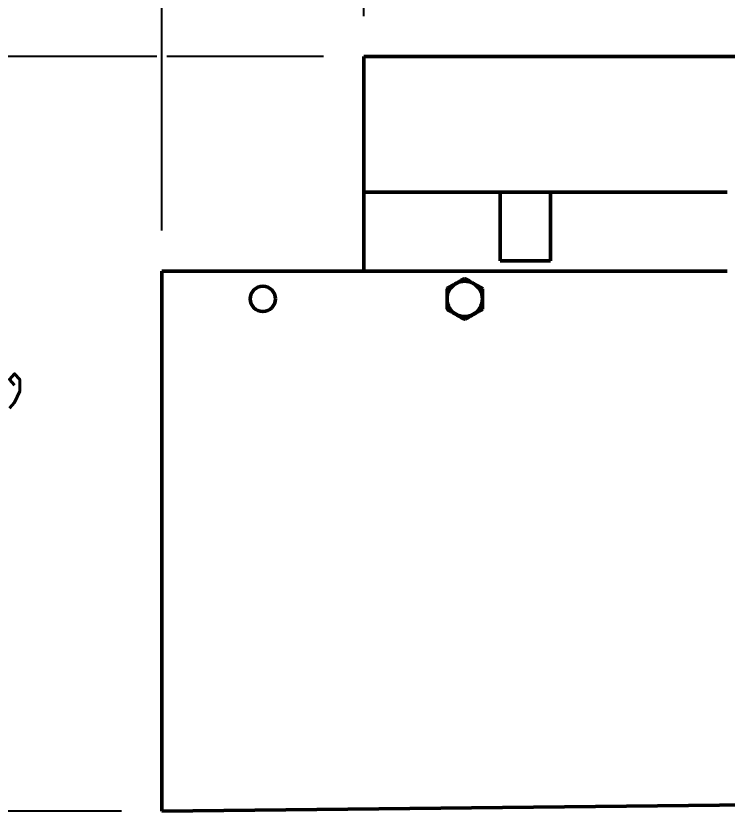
# Model space of a CAD drawing. Header units: inches. Extents: x 6 to 170, y 1 to 50.
# Drawn here: x 42.74 to 51.55, y 7.97 to 17.81 of the extents above; entities that cross this region are included whole.
import ezdxf

# ---------------------------------------------------------------- set-up
doc = ezdxf.new("R2010")
doc.units = ezdxf.units.IN
doc.header["$LTSCALE"] = 8
doc.header["$MEASUREMENT"] = 0
doc.layers.add('Visible (ANSI)', color=7, linetype='Continuous', lineweight=50)
doc.styles.get("Standard").update_dxf_attribs({"font": 'romans.shx'})
doc.dimstyles.get("Standard").update_dxf_attribs({"dimtxt": 1.5, "dimasz": 0.75, "dimexe": 0.5, "dimexo": 0.5, "dimgap": 0.09, "dimtad": 0, "dimtih": 1, "dimtoh": 1, "dimdec": 5, "dimzin": 0, "dimdsep": 46, "dimlunit": 5, "dimtxsty": 'Standard', "dimcen": 0, "dimclrd": 256, "dimclre": 256, "dimclrt": 256, "dimadec": 0, "dimazin": 0, "dimtfac": 0.75, "dimtdec": 5, "dimtofl": 0, "dimtmove": 0, "dimatfit": 3, "dimfxl": 0, "dimtolj": 1, "dimtzin": 0, "dimlwd": -1, "dimlwe": -1, "dimarcsym": 0})

# ---------------------------------------------------------------- blocks, each defined once
blk = doc.blocks.new('*D6')
for p, q in [((44.4896, 17.3073), (41.2305, 17.3073)), ((46.5521, 17.3073), (44.6146, 17.3073)), ((41.7305, 15.8073), (41.7305, 13.7741)), ((41.7305, 9.4652), (41.7305, 11.4883)), ((44.0521, 7.9652), (41.2305, 7.9652))]:
    blk.add_line(p, q)
for points in [[(41.4805, 15.8073), (41.9805, 15.8073), (41.7305, 17.3073)], [(41.4805, 9.4652), (41.9805, 9.4652), (41.7305, 7.9652)]]:
    blk.add_solid(points)
at = {"layer": 'Defpoints', "color": 0}
for p in [(41.7305, 17.3073), (47.0521, 17.3073), (44.5521, 7.9652)]:
    blk.add_point(p, dxfattribs=at)
at = {"insert": (41.7305, 12.6312), "char_height": 1.5, "attachment_point": 5}
blk.add_mtext("\\A1;'B'", dxfattribs=at)
blk = doc.blocks.new('*D8')
for p, q in [((47.0521, 17.8073), (47.0521, 21.7113)), ((167.0521, 17.8073), (167.0521, 21.7113)), ((48.5521, 21.2113), (99.078, 21.2113)), ((165.5521, 21.2113), (112.2923, 21.2113))]:
    blk.add_line(p, q)
for points in [[(48.5521, 21.4613), (48.5521, 20.9613), (47.0521, 21.2113)], [(165.5521, 21.4613), (165.5521, 20.9613), (167.0521, 21.2113)]]:
    blk.add_solid(points)
at = {"layer": 'Defpoints', "color": 0}
for p in [(167.0521, 21.2113), (47.0521, 17.3073), (167.0521, 17.3073)]:
    blk.add_point(p, dxfattribs=at)
at = {"insert": (105.6852, 21.2113), "char_height": 1.5, "attachment_point": 5}
blk.add_mtext('\\A1;120 [3048]', dxfattribs=at)
blk = doc.blocks.new('*D9')
for p, q in [((44.5521, 15.1523), (44.5521, 25.9211)), ((167.0521, 17.8073), (167.0521, 25.9211)), ((46.0521, 25.4211), (97.4415, 25.4211)), ((165.5521, 25.4211), (111.5665, 25.4211))]:
    blk.add_line(p, q)
for points in [[(46.0521, 25.6711), (46.0521, 25.1711), (44.5521, 25.4211)], [(165.5521, 25.6711), (165.5521, 25.1711), (167.0521, 25.4211)]]:
    blk.add_solid(points)
at = {"layer": 'Defpoints', "color": 0}
for p in [(167.0521, 25.4211), (167.0521, 17.3073), (44.5521, 14.6523)]:
    blk.add_point(p, dxfattribs=at)
at = {"insert": (104.504, 25.4211), "char_height": 1.5, "attachment_point": 5}
blk.add_mtext('\\A1;122{\\H0.750000x;\\S1/2;} [3111]', dxfattribs=at)

msp = doc.modelspace()

# ---------------------------------------------------------------- linework, layer by layer
at = {"layer": 'Visible (ANSI)'}
for p, q in [((47.052053, 17.307259), (167.052053, 17.307259)), ((47.052053, 15.971259), (47.052053, 17.307259)), ((47.052053, 15.971259), (47.052053, 15.628259)), ((47.052053, 15.464259), (47.052053, 15.628259)), ((47.052053, 15.628259), (51.552053, 15.628259)), ((48.739553, 15.628259), (48.739553, 14.778259)), ((49.364553, 15.628259), (49.364553, 14.778259)), ((47.052053, 14.652259), (47.052053, 15.464259)), ((49.364553, 14.778259), (48.739553, 14.778259)), ((44.552063, 14.652259), (44.552063, 12.230832)), ((51.552053, 14.652259), (44.552063, 14.652259)), ((44.552063, 11.958217), (44.552063, 12.230832)), ((44.552063, 11.958217), (44.552063, 9.166511)), ((44.552063, 7.965207), (44.552063, 9.166511)), ((122.802678, 8.780318), (44.552063, 7.965207))]:
    msp.add_line(p, q, dxfattribs=at)
msp.add_circle((45.802053, 14.307259), 0.15625, dxfattribs=at)
for start, end in [(120, 180), (60, 120), (0, 60), (180, 240), (300, 0), (240, 300)]:
    msp.add_arc((48.302053, 14.307259), 0.21875, start, end, dxfattribs=at)
for points in [[(48.083303, 14.433555), (48.141917, 14.467395), (48.192678, 14.496702)], [(48.192678, 14.496702), (48.243439, 14.526009), (48.302053, 14.55985)], [(48.302053, 14.55985), (48.360667, 14.526009), (48.411428, 14.496702)], [(48.411428, 14.496702), (48.462189, 14.467395), (48.520803, 14.433555)], [(48.083303, 14.307259), (48.083303, 14.365873), (48.083303, 14.433555)], [(48.520803, 14.433555), (48.520803, 14.365873), (48.520803, 14.307259)], [(48.083303, 14.180964), (48.083303, 14.248645), (48.083303, 14.307259)], [(48.520803, 14.307259), (48.520803, 14.248645), (48.520803, 14.180964)], [(48.192678, 14.117816), (48.141917, 14.147123), (48.083303, 14.180964)], [(48.520803, 14.180964), (48.462189, 14.147123), (48.411428, 14.117816)], [(48.302053, 14.054668), (48.243439, 14.088509), (48.192678, 14.117816)], [(48.411428, 14.117816), (48.360667, 14.088509), (48.302053, 14.054668)]]:
    msp.add_rational_spline(points, [1, 1.0379548493, 1], degree=2, dxfattribs=at)

# ---------------------------------------------------------------- dimensions: what is measured, and where the dimension line sits
at = {"color": 7}
for base, p1, picture, middle in [((167.052053, 25.421078), (44.552063, 14.652259), '*D9', (104.504032, 25.421078)), ((167.052053, 21.21134), (47.052053, 17.307259), '*D8', (105.685186, 21.21134))]:
    dim = msp.add_linear_dim(base=base, p1=p1, p2=(167.052053, 17.307259), dimstyle='Standard', override={"dimasz": 1.5, "dimgap": 0.25, "dimtix": 1}, dxfattribs=at)
    dim.commit()
    dim.dimension.update_dxf_attribs({"geometry": picture, "text_midpoint": middle, "dimtype": 160})
dim = msp.add_linear_dim(base=(41.73047, 17.307259), p1=(44.552063, 7.965207), p2=(47.052053, 17.307259), angle=90, text="'B'", dimstyle='Standard', override={"dimasz": 1.5, "dimgap": 0.25, "dimtix": 1}, dxfattribs=at)
dim.commit()
dim.dimension.update_dxf_attribs({"geometry": '*D6', "text_midpoint": (41.73047, 12.631194), "dimtype": 160})

doc.saveas('drawing.dxf')
